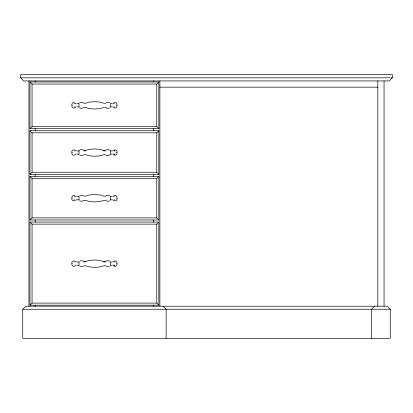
<?xml version="1.0" encoding="UTF-8"?>
<svg xmlns="http://www.w3.org/2000/svg" width="413" height="413" viewBox="0 0 413 413"><rect width="100%" height="100%" fill="white"/><g stroke="black" fill="none" stroke-linecap="round" stroke-linejoin="round"><path stroke-width="0.62" d="M76.08 106.657C70.349 112.47 70.349 98.165 76.08 103.978M76.08 153.873C71.181 159.454 69.596 146.651 75.693 150.642M112.759 103.978C118.495 98.165 118.495 112.47 112.759 106.657M112.759 196.862C117.659 191.281 119.243 204.084 113.147 200.093M76.08 264.96C71.181 270.536 69.596 257.733 75.693 261.728M392.35 77.814L389.283 80.927L23.717 80.927L20.65 77.814L20.65 74.701L392.35 74.701L392.35 77.814L20.65 77.814M29.989 128.67L32.064 126.595L156.775 126.595L158.85 128.67L158.85 81.97L29.989 81.97L29.989 128.67L158.85 128.67M29.989 174.327L32.064 172.252L156.775 172.252L158.85 174.327L158.85 130.74L29.989 130.74L29.989 174.327L158.85 174.327M29.989 81.97L32.064 84.046L156.775 84.046L158.85 81.97M29.989 219.99L32.064 217.914L156.775 217.914L158.85 219.99L158.85 176.403L29.989 176.403L29.989 219.99L158.85 219.99M29.989 130.74L32.064 132.821L156.775 132.821L158.85 130.74M29.989 305.171L32.064 303.096L156.775 303.096L158.85 305.171L158.85 222.065L29.989 222.065L29.989 305.171L158.85 305.171M29.989 176.403L32.064 178.478L156.775 178.478L158.85 176.403M29.989 222.065L32.064 224.14L156.775 224.14L158.85 222.065M22.725 309.239L25.838 306.209L387.162 306.209L390.275 309.239L390.275 338.299L22.725 338.299L22.725 309.239L390.275 309.239M374.71 306.209L371.597 309.239L371.597 338.299M110.034 154.829L108.067 155.686L104.128 154.617L99.977 155.835L94.711 156.264L89.451 155.835L85.279 154.632L83.844 154.798L81.893 155.67L79.946 155.309M79.332 150.317L81.315 149.465L85.279 150.528L89.451 149.325L94.711 148.902L99.977 149.325L104.128 150.549L108.067 149.475L110.034 150.332M113.147 150.642C119.243 146.651 117.659 159.454 112.759 153.873M75.693 200.093C69.596 204.084 71.181 191.281 76.08 196.862M113.147 261.728C119.243 257.733 117.659 270.536 112.759 264.96M109.636 107.953L107.499 108.443L105.558 107.561L104.128 107.395L99.977 108.619L94.711 109.042L89.451 108.619L85.279 107.416L83.844 107.576L81.893 108.454L79.735 107.974M109.636 200.837L107.499 201.322L105.558 200.444L104.128 200.274L99.977 201.498L94.711 201.921L89.451 201.498L85.279 200.295L83.844 200.455L81.893 201.332L79.735 200.852M109.393 266.39L107.499 266.741L105.558 265.864L104.128 265.698L99.977 266.922L94.711 267.345L89.451 266.922L85.279 265.719L83.844 265.879L81.893 266.752L79.946 266.39M79.735 102.754L81.893 102.274L83.844 103.152L85.279 103.312L89.451 102.109L94.711 101.686L99.977 102.109L104.128 103.333L105.558 103.162L107.499 102.285L109.636 102.77M79.735 195.633L81.893 195.153L83.844 196.03L85.279 196.19L89.451 194.988L94.711 194.564L99.977 194.988L104.128 196.211L105.558 196.046L107.499 195.163L109.636 195.654M79.735 261.057L81.893 260.577L83.844 261.45L85.279 261.61L89.451 260.412L94.711 259.983L99.977 260.412L104.128 261.63L105.558 261.465L107.499 260.588L109.636 261.073M74.407 106.895L74.763 106.735M114.081 103.9L114.437 103.74M74.407 199.778L74.763 199.613M114.081 196.784L114.437 196.619M114.437 150.957L114.819 150.9M114.437 262.043L114.819 261.987M159.888 87.158L377.823 87.158M76.932 103.684L78.966 103.684M110.57 103.684L111.908 103.684M72.187 105.32L72.538 105.32M116.306 105.32L116.657 105.32M76.932 106.952L78.966 106.952M110.57 106.952L111.908 106.952M74.221 150.9L74.407 150.957M76.317 150.9L78.966 150.9M84.113 150.9L85.398 150.9M103.441 150.9L105.372 150.9M110.57 150.9L112.527 150.9M114.014 150.9L114.85 150.9M72.187 152.536L72.538 152.536M116.306 152.536L116.657 152.536M76.932 154.168L78.966 154.168M110.57 154.168L111.908 154.168M114.014 154.168L114.85 154.168M76.932 196.562L78.966 196.562M110.57 196.562L111.908 196.562M72.187 198.199L72.538 198.199M116.306 198.199L116.657 198.199M76.317 199.83L78.966 199.83M110.57 199.83L112.527 199.83M74.221 261.987L74.407 262.043M76.317 261.987L78.966 261.987M84.113 261.987L85.398 261.987M103.441 261.987L105.372 261.987M110.57 261.987L112.527 261.987M72.187 263.618L72.538 263.618M116.306 263.618L116.657 263.618M76.932 265.254L78.966 265.254M110.57 265.254L111.908 265.254M114.014 265.254L114.85 265.254M114.081 106.735L114.437 106.895M74.407 103.74L74.763 103.9M114.081 153.951L114.437 154.116M114.081 199.613L114.437 199.778M74.407 196.619L74.763 196.784M114.081 265.032L114.437 265.198M163.001 306.209L166.114 309.239L166.114 338.299M384.049 80.927L384.049 306.209M377.823 80.927L377.823 306.209M159.888 80.927L159.888 306.209M156.775 84.046L156.775 126.595M156.775 132.821L156.775 172.252M156.775 178.478L156.775 217.914M156.775 224.14L156.775 303.096M153.662 80.927L153.662 81.97M153.662 128.67L153.662 130.74M153.662 174.327L153.662 176.403M153.662 219.99L153.662 222.065M153.662 305.171L153.662 306.209M110.343 103.56L110.343 107.168M110.343 150.776L110.343 154.385M110.343 196.438L110.343 200.047M110.343 261.857L110.343 265.471M79.017 103.549L79.017 107.179M79.017 150.766L79.017 154.4M79.017 196.428L79.017 200.057M79.017 261.847L79.017 265.482M35.177 80.927L35.177 81.97M35.177 128.67L35.177 130.74M35.177 174.327L35.177 176.403M35.177 219.99L35.177 222.065M35.177 305.171L35.177 306.209M32.064 84.046L32.064 126.595M32.064 132.821L32.064 172.252M32.064 178.478L32.064 217.914M32.064 224.14L32.064 303.096M28.951 80.927L28.951 306.209"/></g></svg>
